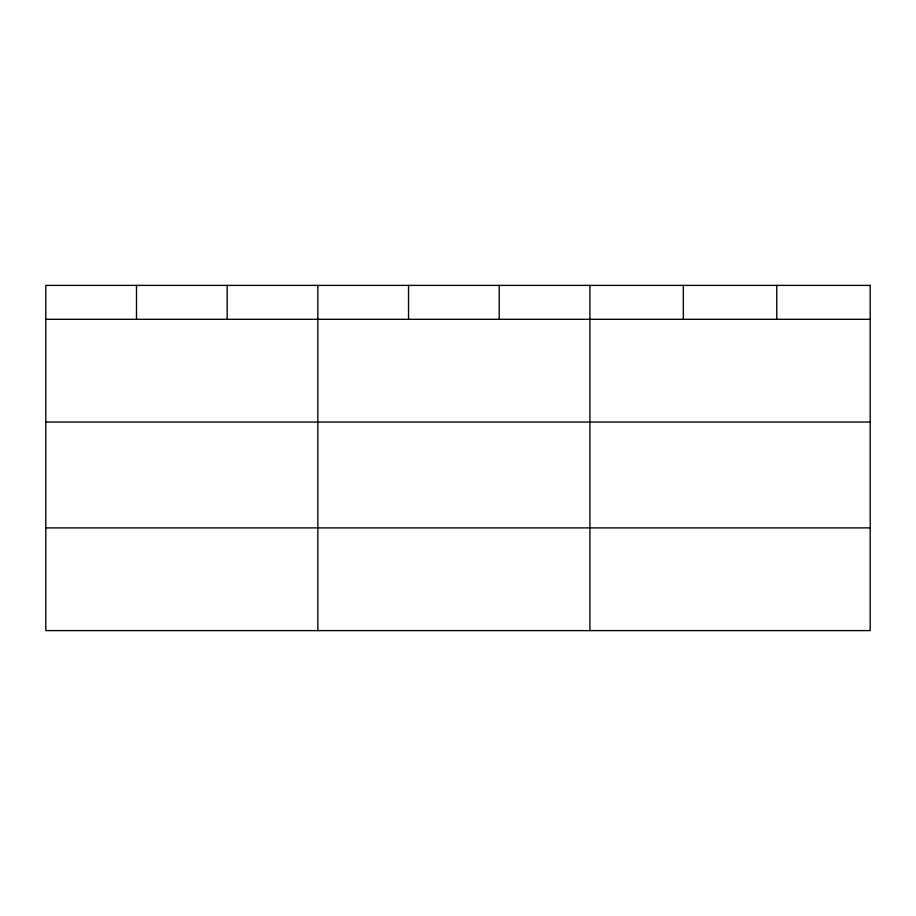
<?xml version="1.0" encoding="UTF-8"?>
<svg xmlns="http://www.w3.org/2000/svg" width="916" height="916" viewBox="0 0 916 916"><rect width="100%" height="100%" fill="white"/><g stroke="black" fill="none" stroke-linecap="round" stroke-linejoin="round"><path stroke-width="1.37" d="M45.8 319.318L870.2 319.318M45.8 422.047L870.2 422.047M45.8 527.891L870.2 527.891M776.768 285.391L776.768 319.318M683.336 285.391L683.336 319.318M589.904 285.391L589.904 630.609M499.22 285.391L499.22 319.318M408.536 285.391L408.536 319.318M317.852 285.391L317.852 630.609M227.168 285.391L227.168 319.318M136.484 285.391L136.484 319.318M870.2 285.391L45.8 285.391L45.8 630.609L870.2 630.609L870.2 285.391"/></g></svg>
